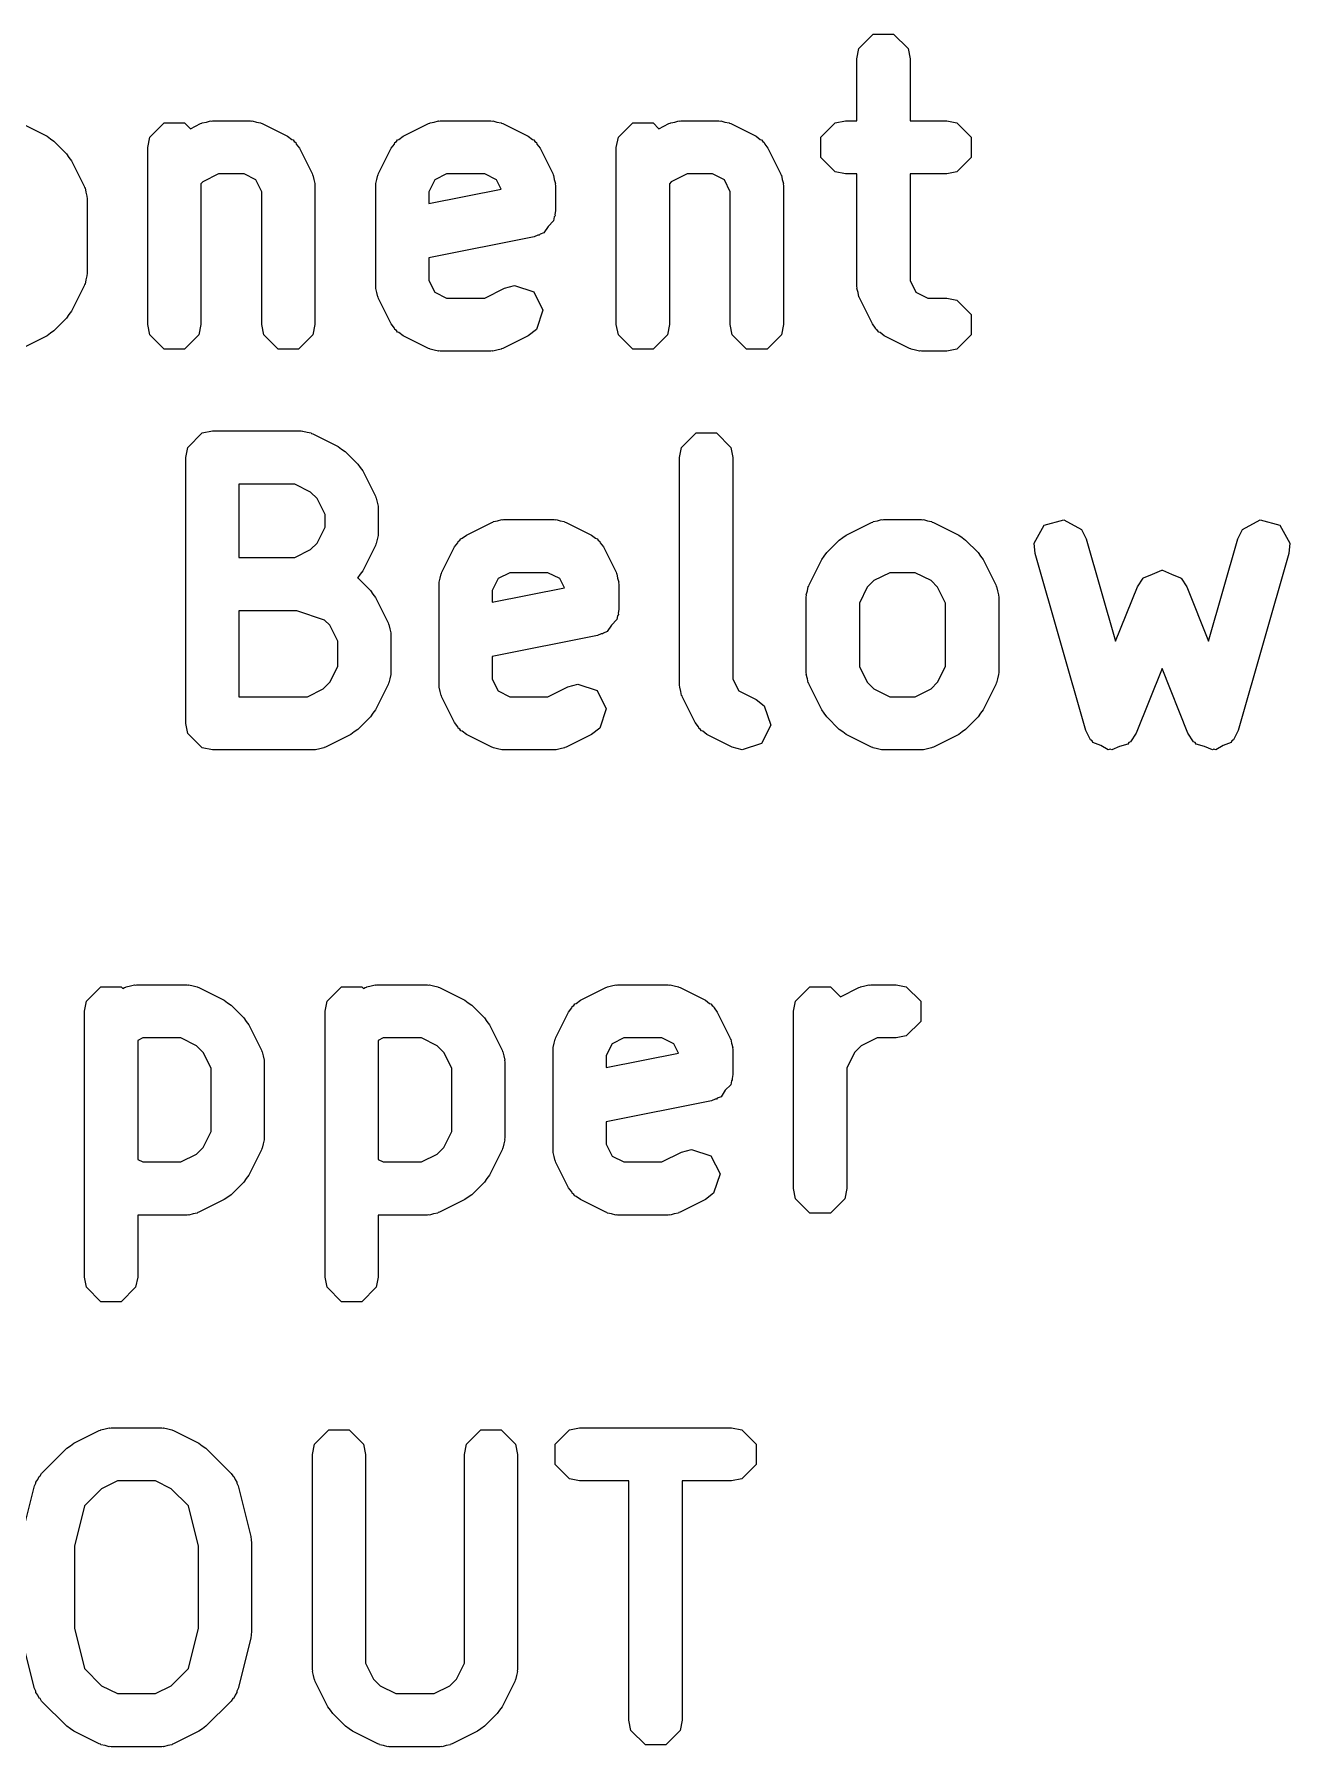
# Model space of a CAD drawing. Extents: x -2.1 to 1.71, y 0.53 to 2.72.
# Drawn here: x 0.0658 to 0.103, y 1.0003 to 1.0511 of the extents above; entities that cross this region are included whole.
import ezdxf

# ---------------------------------------------------------------- set-up
doc = ezdxf.new("R2010")
doc.units = 0
doc.header["$MEASUREMENT"] = 0
doc.layers.add('BLACK', color=7, linetype='CONTINUOUS')

msp = doc.modelspace()

# ---------------------------------------------------------------- linework, layer by layer
at = {"layer": 'BLACK', "linetype": 'CONTINUOUS'}
for p, q in [((0.090154, 1.050337), (0.090214, 1.050638)), ((0.090214, 1.050638), (0.09064, 1.051064)), ((0.09064, 1.051064), (0.091242, 1.051064)), ((0.091242, 1.051064), (0.091669, 1.050638)), ((0.091669, 1.050638), (0.091729, 1.050337)), ((0.090154, 1.0485), (0.090154, 1.050337)), ((0.091729, 1.050337), (0.091729, 1.0485)), ((0.065421, 1.048416), (0.066171, 1.048042)), ((0.066171, 1.048042), (0.066271, 1.047964)), ((0.069216, 1.048014), (0.069642, 1.04844)), ((0.069642, 1.04844), (0.070245, 1.04844)), ((0.070245, 1.04844), (0.070418, 1.048267)), ((0.070418, 1.048267), (0.070716, 1.048416)), ((0.070716, 1.048416), (0.070754, 1.048427)), ((0.070754, 1.048427), (0.070767, 1.04844)), ((0.070767, 1.04844), (0.070891, 1.048464)), ((0.070891, 1.048464), (0.071013, 1.048498)), ((0.071013, 1.048498), (0.07103, 1.048492)), ((0.07103, 1.048492), (0.071069, 1.0485)), ((0.071069, 1.0485), (0.072193, 1.0485)), ((0.072193, 1.0485), (0.072232, 1.048492)), ((0.072232, 1.048492), (0.072249, 1.048498)), ((0.072249, 1.048498), (0.072371, 1.048464)), ((0.072371, 1.048464), (0.072495, 1.04844)), ((0.072495, 1.04844), (0.072508, 1.048427)), ((0.072508, 1.048427), (0.072546, 1.048416)), ((0.072546, 1.048416), (0.073295, 1.048042)), ((0.073295, 1.048042), (0.073419, 1.047945)), ((0.076592, 1.047945), (0.076716, 1.048041)), ((0.076716, 1.048041), (0.077466, 1.048416)), ((0.077466, 1.048416), (0.077504, 1.048427)), ((0.077504, 1.048427), (0.077516, 1.04844)), ((0.077516, 1.04844), (0.07764, 1.048464)), ((0.07764, 1.048464), (0.077762, 1.048498)), ((0.077762, 1.048498), (0.077779, 1.048492)), ((0.077779, 1.048492), (0.077818, 1.0485)), ((0.077818, 1.0485), (0.079318, 1.0485)), ((0.079318, 1.0485), (0.079356, 1.048492)), ((0.079356, 1.048492), (0.079373, 1.048498)), ((0.079373, 1.048498), (0.079495, 1.048464)), ((0.079495, 1.048464), (0.079619, 1.04844)), ((0.079619, 1.04844), (0.079632, 1.048427)), ((0.079632, 1.048427), (0.07967, 1.048416)), ((0.07967, 1.048416), (0.08042, 1.048042)), ((0.08042, 1.048042), (0.080543, 1.047945)), ((0.08309, 1.048014), (0.083516, 1.04844)), ((0.083516, 1.04844), (0.084118, 1.04844)), ((0.084118, 1.04844), (0.084291, 1.048267)), ((0.084291, 1.048267), (0.08459, 1.048416)), ((0.08459, 1.048416), (0.084628, 1.048427)), ((0.084628, 1.048427), (0.084641, 1.04844)), ((0.084641, 1.04844), (0.084764, 1.048464)), ((0.084764, 1.048464), (0.084886, 1.048498)), ((0.084886, 1.048498), (0.084903, 1.048492)), ((0.084903, 1.048492), (0.084942, 1.0485)), ((0.084942, 1.0485), (0.086067, 1.0485)), ((0.086067, 1.0485), (0.086105, 1.048492)), ((0.086105, 1.048492), (0.086123, 1.048498)), ((0.086123, 1.048498), (0.086244, 1.048464)), ((0.086244, 1.048464), (0.086368, 1.04844)), ((0.086368, 1.04844), (0.086381, 1.048427)), ((0.086381, 1.048427), (0.086419, 1.048416)), ((0.086419, 1.048416), (0.087169, 1.048042)), ((0.087169, 1.048042), (0.087293, 1.047945)), ((0.089089, 1.048014), (0.089515, 1.04844)), ((0.089515, 1.04844), (0.089816, 1.0485)), ((0.089816, 1.0485), (0.090154, 1.0485)), ((0.091729, 1.0485), (0.092816, 1.0485)), ((0.092816, 1.0485), (0.093117, 1.04844)), ((0.093117, 1.04844), (0.093543, 1.048014)), ((0.066271, 1.047964), (0.066376, 1.047894)), ((0.066376, 1.047894), (0.066751, 1.047519)), ((0.069156, 1.047712), (0.069216, 1.048014)), ((0.069156, 1.042463), (0.069156, 1.047712)), ((0.073419, 1.047945), (0.073459, 1.047932)), ((0.073459, 1.047932), (0.073494, 1.047888)), ((0.073494, 1.047888), (0.073538, 1.047853)), ((0.073538, 1.047853), (0.073551, 1.047813)), ((0.073551, 1.047813), (0.073648, 1.047689)), ((0.073648, 1.047689), (0.074023, 1.04694)), ((0.075989, 1.04694), (0.076364, 1.047689)), ((0.076364, 1.047689), (0.07646, 1.047813)), ((0.07646, 1.047813), (0.076473, 1.047853)), ((0.076473, 1.047853), (0.076517, 1.047888)), ((0.076517, 1.047888), (0.076552, 1.047932)), ((0.076552, 1.047932), (0.076592, 1.047945)), ((0.080543, 1.047945), (0.080583, 1.047932)), ((0.080583, 1.047932), (0.080618, 1.047888)), ((0.080618, 1.047888), (0.080662, 1.047853)), ((0.080662, 1.047853), (0.080676, 1.047813)), ((0.080676, 1.047813), (0.080772, 1.047689)), ((0.080772, 1.047689), (0.081147, 1.04694)), ((0.08303, 1.047712), (0.08309, 1.048014)), ((0.08303, 1.042463), (0.08303, 1.047712)), ((0.087293, 1.047945), (0.087333, 1.047932)), ((0.087333, 1.047932), (0.087367, 1.047888)), ((0.087367, 1.047888), (0.087411, 1.047853)), ((0.087411, 1.047853), (0.087425, 1.047813)), ((0.087425, 1.047813), (0.087521, 1.047689)), ((0.087521, 1.047689), (0.087896, 1.04694)), ((0.089089, 1.047411), (0.089089, 1.048014)), ((0.093543, 1.048014), (0.093543, 1.047411)), ((0.066751, 1.047519), (0.066821, 1.047414)), ((0.066821, 1.047414), (0.066898, 1.047314)), ((0.066898, 1.047314), (0.067273, 1.046565)), ((0.089515, 1.046985), (0.089089, 1.047411)), ((0.093543, 1.047411), (0.093117, 1.046985)), ((0.067273, 1.046565), (0.067284, 1.046527)), ((0.067284, 1.046527), (0.067297, 1.046514)), ((0.067297, 1.046514), (0.067321, 1.04639)), ((0.070785, 1.04669), (0.070731, 1.046636)), ((0.070731, 1.046636), (0.070731, 1.042463)), ((0.071254, 1.046925), (0.070785, 1.04669)), ((0.072008, 1.046925), (0.071254, 1.046925)), ((0.072356, 1.04675), (0.072008, 1.046925)), ((0.072531, 1.046401), (0.072356, 1.04675)), ((0.074023, 1.04694), (0.074033, 1.046902)), ((0.074033, 1.046902), (0.074046, 1.046889)), ((0.074046, 1.046889), (0.07407, 1.046765)), ((0.07407, 1.046765), (0.074104, 1.046643)), ((0.074104, 1.046643), (0.074098, 1.046626)), ((0.074098, 1.046626), (0.074106, 1.046587)), ((0.074106, 1.046587), (0.074106, 1.042463)), ((0.075905, 1.046587), (0.075913, 1.046626)), ((0.075905, 1.043588), (0.075905, 1.046587)), ((0.075907, 1.046643), (0.075941, 1.046765)), ((0.075913, 1.046626), (0.075907, 1.046643)), ((0.075941, 1.046765), (0.075965, 1.046889)), ((0.075965, 1.046889), (0.075978, 1.046902)), ((0.075978, 1.046902), (0.075989, 1.04694)), ((0.077655, 1.04675), (0.07748, 1.046401)), ((0.078004, 1.046925), (0.077655, 1.04675)), ((0.079132, 1.046925), (0.078004, 1.046925)), ((0.079481, 1.04675), (0.079132, 1.046925)), ((0.079618, 1.046476), (0.079481, 1.04675)), ((0.081147, 1.04694), (0.081157, 1.046902)), ((0.081157, 1.046902), (0.08117, 1.046889)), ((0.08117, 1.046889), (0.081194, 1.046765)), ((0.081194, 1.046765), (0.081228, 1.046643)), ((0.081228, 1.046643), (0.081222, 1.046626)), ((0.081222, 1.046626), (0.08123, 1.046587)), ((0.08123, 1.046587), (0.08123, 1.045837)), ((0.084658, 1.04669), (0.084604, 1.046636)), ((0.084604, 1.046636), (0.084604, 1.042463)), ((0.085128, 1.046925), (0.084658, 1.04669)), ((0.085881, 1.046925), (0.085128, 1.046925)), ((0.08623, 1.04675), (0.085881, 1.046925)), ((0.086404, 1.046401), (0.08623, 1.04675)), ((0.087896, 1.04694), (0.087906, 1.046902)), ((0.087906, 1.046902), (0.087919, 1.046889)), ((0.087919, 1.046889), (0.087944, 1.046765)), ((0.087944, 1.046765), (0.087977, 1.046643)), ((0.087977, 1.046643), (0.087971, 1.046626)), ((0.087971, 1.046626), (0.087979, 1.046587)), ((0.087979, 1.046587), (0.087979, 1.042463)), ((0.089816, 1.046925), (0.089515, 1.046985)), ((0.090154, 1.046925), (0.089816, 1.046925)), ((0.090154, 1.043588), (0.090154, 1.046925)), ((0.092816, 1.046925), (0.091729, 1.046925)), ((0.091729, 1.046925), (0.091729, 1.043774)), ((0.093117, 1.046985), (0.092816, 1.046925)), ((0.067321, 1.04639), (0.067355, 1.046268)), ((0.067355, 1.046268), (0.067349, 1.046251)), ((0.067349, 1.046251), (0.067357, 1.046212)), ((0.067357, 1.046212), (0.067357, 1.043963)), ((0.072531, 1.042463), (0.072531, 1.046401)), ((0.07748, 1.046048), (0.079618, 1.046476)), ((0.07748, 1.046401), (0.07748, 1.046048)), ((0.086404, 1.042463), (0.086404, 1.046401)), ((0.08117, 1.045536), (0.081008, 1.045374)), ((0.081193, 1.045652), (0.08117, 1.045536)), ((0.081215, 1.045685), (0.081193, 1.045652)), ((0.08123, 1.045837), (0.081207, 1.045723)), ((0.081207, 1.045723), (0.081215, 1.045685)), ((0.080597, 1.045065), (0.07748, 1.044442)), ((0.080704, 1.04511), (0.080597, 1.045065)), ((0.080744, 1.04511), (0.080704, 1.04511)), ((0.080772, 1.045138), (0.080744, 1.04511)), ((0.080881, 1.045183), (0.080772, 1.045138)), ((0.081008, 1.045374), (0.080881, 1.045183)), ((0.07748, 1.044442), (0.07748, 1.043774)), ((0.067273, 1.043611), (0.066899, 1.042861)), ((0.067284, 1.043649), (0.067273, 1.043611)), ((0.067297, 1.043661), (0.067284, 1.043649)), ((0.067321, 1.043785), (0.067297, 1.043661)), ((0.067355, 1.043907), (0.067321, 1.043785)), ((0.067357, 1.043963), (0.067349, 1.043924)), ((0.067349, 1.043924), (0.067355, 1.043907)), ((0.075913, 1.043549), (0.075905, 1.043588)), ((0.075907, 1.043532), (0.075913, 1.043549)), ((0.075941, 1.04341), (0.075907, 1.043532)), ((0.07748, 1.043774), (0.077655, 1.043425)), ((0.079132, 1.04325), (0.079715, 1.043542)), ((0.079715, 1.043542), (0.080012, 1.043623)), ((0.080012, 1.043623), (0.080583, 1.043433)), ((0.090161, 1.043549), (0.090154, 1.043588)), ((0.090156, 1.043532), (0.090161, 1.043549)), ((0.090189, 1.04341), (0.090156, 1.043532)), ((0.091729, 1.043774), (0.091903, 1.043425)), ((0.075965, 1.043286), (0.075941, 1.04341)), ((0.075978, 1.043274), (0.075965, 1.043286)), ((0.075989, 1.043236), (0.075978, 1.043274)), ((0.076364, 1.042486), (0.075989, 1.043236)), ((0.077655, 1.043425), (0.078004, 1.04325)), ((0.078004, 1.04325), (0.079132, 1.04325)), ((0.080583, 1.043433), (0.080853, 1.042894)), ((0.090214, 1.043286), (0.090189, 1.04341)), ((0.090226, 1.043274), (0.090214, 1.043286)), ((0.090237, 1.043236), (0.090226, 1.043274)), ((0.090612, 1.042486), (0.090237, 1.043236)), ((0.091903, 1.043425), (0.092252, 1.04325)), ((0.092252, 1.04325), (0.092816, 1.04325)), ((0.092816, 1.04325), (0.093117, 1.04319)), ((0.093117, 1.04319), (0.093543, 1.042764)), ((0.066751, 1.042656), (0.066376, 1.042281)), ((0.066821, 1.042761), (0.066751, 1.042656)), ((0.066899, 1.042861), (0.066821, 1.042761)), ((0.069216, 1.042162), (0.069156, 1.042463)), ((0.070731, 1.042463), (0.070671, 1.042162)), ((0.072591, 1.042162), (0.072531, 1.042463)), ((0.074106, 1.042463), (0.074046, 1.042162)), ((0.07646, 1.042362), (0.076364, 1.042486)), ((0.080853, 1.042894), (0.080662, 1.042322)), ((0.08309, 1.042162), (0.08303, 1.042463)), ((0.084604, 1.042463), (0.084544, 1.042162)), ((0.086464, 1.042162), (0.086404, 1.042463)), ((0.087979, 1.042463), (0.087919, 1.042162)), ((0.090708, 1.042362), (0.090612, 1.042486)), ((0.093543, 1.042764), (0.093543, 1.042162)), ((0.066171, 1.042134), (0.065421, 1.041759)), ((0.066271, 1.042211), (0.066171, 1.042134)), ((0.066376, 1.042281), (0.066271, 1.042211)), ((0.069642, 1.041735), (0.069216, 1.042162)), ((0.070671, 1.042162), (0.070245, 1.041735)), ((0.073017, 1.041735), (0.072591, 1.042162)), ((0.074046, 1.042162), (0.07362, 1.041735)), ((0.076473, 1.042322), (0.07646, 1.042362)), ((0.076517, 1.042287), (0.076473, 1.042322)), ((0.076552, 1.042243), (0.076517, 1.042287)), ((0.076592, 1.04223), (0.076552, 1.042243)), ((0.076716, 1.042134), (0.076592, 1.04223)), ((0.077466, 1.041759), (0.076716, 1.042134)), ((0.08042, 1.042134), (0.07967, 1.041759)), ((0.080662, 1.042322), (0.08042, 1.042134)), ((0.083516, 1.041735), (0.08309, 1.042162)), ((0.084544, 1.042162), (0.084118, 1.041735)), ((0.08689, 1.041735), (0.086464, 1.042162)), ((0.087919, 1.042162), (0.087493, 1.041735)), ((0.090721, 1.042322), (0.090708, 1.042362)), ((0.090766, 1.042287), (0.090721, 1.042322)), ((0.0908, 1.042243), (0.090766, 1.042287)), ((0.09084, 1.04223), (0.0908, 1.042243)), ((0.090964, 1.042134), (0.09084, 1.04223)), ((0.091714, 1.041759), (0.090964, 1.042134)), ((0.093543, 1.042162), (0.093117, 1.041735)), ((0.070245, 1.041735), (0.069642, 1.041735)), ((0.07362, 1.041735), (0.073017, 1.041735)), ((0.077504, 1.041748), (0.077466, 1.041759)), ((0.077516, 1.041735), (0.077504, 1.041748)), ((0.07764, 1.041711), (0.077516, 1.041735)), ((0.077762, 1.041677), (0.07764, 1.041711)), ((0.077779, 1.041683), (0.077762, 1.041677)), ((0.077818, 1.041675), (0.077779, 1.041683)), ((0.079318, 1.041675), (0.077818, 1.041675)), ((0.079356, 1.041683), (0.079318, 1.041675)), ((0.079373, 1.041677), (0.079356, 1.041683)), ((0.079495, 1.041711), (0.079373, 1.041677)), ((0.079619, 1.041735), (0.079495, 1.041711)), ((0.079632, 1.041748), (0.079619, 1.041735)), ((0.07967, 1.041759), (0.079632, 1.041748)), ((0.084118, 1.041735), (0.083516, 1.041735)), ((0.087493, 1.041735), (0.08689, 1.041735)), ((0.091752, 1.041748), (0.091714, 1.041759)), ((0.091765, 1.041735), (0.091752, 1.041748)), ((0.091888, 1.041711), (0.091765, 1.041735)), ((0.09201, 1.041677), (0.091888, 1.041711)), ((0.092027, 1.041683), (0.09201, 1.041677)), ((0.092066, 1.041675), (0.092027, 1.041683)), ((0.092816, 1.041675), (0.092066, 1.041675)), ((0.093117, 1.041735), (0.092816, 1.041675)), ((0.070341, 1.038827), (0.070767, 1.039253)), ((0.070767, 1.039253), (0.071069, 1.039313)), ((0.071069, 1.039313), (0.073693, 1.039313)), ((0.073693, 1.039313), (0.073732, 1.039306)), ((0.073732, 1.039306), (0.073749, 1.039311)), ((0.073749, 1.039311), (0.073871, 1.039278)), ((0.073871, 1.039278), (0.073995, 1.039253)), ((0.073995, 1.039253), (0.074007, 1.039241)), ((0.074007, 1.039241), (0.074045, 1.03923)), ((0.074045, 1.03923), (0.074795, 1.038855)), ((0.084964, 1.038827), (0.085391, 1.039253)), ((0.085391, 1.039253), (0.085993, 1.039253)), ((0.085993, 1.039253), (0.086419, 1.038827)), ((0.070281, 1.038526), (0.070341, 1.038827)), ((0.070281, 1.030652), (0.070281, 1.038526)), ((0.074795, 1.038855), (0.074895, 1.038778)), ((0.074895, 1.038778), (0.075, 1.038708)), ((0.075, 1.038708), (0.075375, 1.038333)), ((0.084904, 1.038526), (0.084964, 1.038827)), ((0.084904, 1.031777), (0.084904, 1.038526)), ((0.086419, 1.038827), (0.086479, 1.038526)), ((0.086479, 1.038526), (0.086479, 1.031963)), ((0.075375, 1.038333), (0.075445, 1.038228)), ((0.075445, 1.038228), (0.075522, 1.038128)), ((0.075522, 1.038128), (0.075897, 1.037378)), ((0.073507, 1.037738), (0.071856, 1.037738)), ((0.071856, 1.037738), (0.071856, 1.035564)), ((0.073977, 1.037504), (0.073507, 1.037738)), ((0.074171, 1.03731), (0.073977, 1.037504)), ((0.075897, 1.037378), (0.075908, 1.03734)), ((0.074406, 1.03684), (0.074171, 1.03731)), ((0.075908, 1.03734), (0.075921, 1.037327)), ((0.075921, 1.037327), (0.075945, 1.037204)), ((0.075945, 1.037204), (0.075979, 1.037082)), ((0.075979, 1.037082), (0.075973, 1.037065)), ((0.075973, 1.037065), (0.075981, 1.037026)), ((0.075981, 1.037026), (0.075981, 1.036276)), ((0.074171, 1.035993), (0.074406, 1.036462)), ((0.074406, 1.036462), (0.074406, 1.03684)), ((0.078591, 1.03623), (0.07934, 1.036605)), ((0.07934, 1.036605), (0.079378, 1.036616)), ((0.079378, 1.036616), (0.079391, 1.036629)), ((0.079391, 1.036629), (0.079515, 1.036653)), ((0.079515, 1.036653), (0.079637, 1.036687)), ((0.079637, 1.036687), (0.079654, 1.036681)), ((0.079654, 1.036681), (0.079693, 1.036689)), ((0.079693, 1.036689), (0.081192, 1.036689)), ((0.081192, 1.036689), (0.081231, 1.036681)), ((0.081231, 1.036681), (0.081248, 1.036687)), ((0.081248, 1.036687), (0.08137, 1.036653)), ((0.08137, 1.036653), (0.081494, 1.036629)), ((0.081494, 1.036629), (0.081506, 1.036616)), ((0.081506, 1.036616), (0.081544, 1.036605)), ((0.081544, 1.036605), (0.082294, 1.036231)), ((0.089839, 1.036231), (0.090589, 1.036605)), ((0.090589, 1.036605), (0.090627, 1.036616)), ((0.090627, 1.036616), (0.09064, 1.036629)), ((0.09064, 1.036629), (0.090764, 1.036653)), ((0.090764, 1.036653), (0.090885, 1.036687)), ((0.090885, 1.036687), (0.090902, 1.036681)), ((0.090902, 1.036681), (0.090941, 1.036689)), ((0.090941, 1.036689), (0.092066, 1.036689)), ((0.092066, 1.036689), (0.092105, 1.036681)), ((0.092105, 1.036681), (0.092122, 1.036687)), ((0.092122, 1.036687), (0.092244, 1.036653)), ((0.092244, 1.036653), (0.092367, 1.036629)), ((0.092367, 1.036629), (0.09238, 1.036616)), ((0.09238, 1.036616), (0.092418, 1.036605)), ((0.092418, 1.036605), (0.093168, 1.036231)), ((0.095408, 1.035991), (0.095701, 1.036518)), ((0.095701, 1.036518), (0.09628, 1.036683)), ((0.09628, 1.036683), (0.096807, 1.036391)), ((0.096807, 1.036391), (0.096948, 1.036117)), ((0.101433, 1.036117), (0.101573, 1.036391)), ((0.101573, 1.036391), (0.1021, 1.036683)), ((0.1021, 1.036683), (0.102679, 1.036518)), ((0.102679, 1.036518), (0.102972, 1.035991)), ((0.073977, 1.035798), (0.074171, 1.035993)), ((0.075897, 1.035924), (0.075522, 1.035174)), ((0.075908, 1.035962), (0.075897, 1.035924)), ((0.075921, 1.035975), (0.075908, 1.035962)), ((0.075945, 1.036099), (0.075921, 1.035975)), ((0.075979, 1.03622), (0.075945, 1.036099)), ((0.075981, 1.036276), (0.075973, 1.036238)), ((0.075973, 1.036238), (0.075979, 1.03622)), ((0.077863, 1.035129), (0.078238, 1.035878)), ((0.078238, 1.035878), (0.078334, 1.036002)), ((0.078334, 1.036002), (0.078348, 1.036042)), ((0.078348, 1.036042), (0.078392, 1.036077)), ((0.078392, 1.036077), (0.078427, 1.036121)), ((0.078427, 1.036121), (0.078467, 1.036134)), ((0.078467, 1.036134), (0.078591, 1.03623)), ((0.082294, 1.036231), (0.082418, 1.036134)), ((0.082418, 1.036134), (0.082458, 1.036121)), ((0.082458, 1.036121), (0.082493, 1.036077)), ((0.082493, 1.036077), (0.082537, 1.036042)), ((0.082537, 1.036042), (0.08255, 1.036002)), ((0.08255, 1.036002), (0.082647, 1.035878)), ((0.082647, 1.035878), (0.083021, 1.035129)), ((0.08926, 1.035708), (0.089634, 1.036083)), ((0.089634, 1.036083), (0.089739, 1.036153)), ((0.089739, 1.036153), (0.089839, 1.036231)), ((0.093168, 1.036231), (0.093268, 1.036153)), ((0.093268, 1.036153), (0.093373, 1.036083)), ((0.093373, 1.036083), (0.093748, 1.035708)), ((0.095433, 1.035685), (0.095408, 1.035991)), ((0.096948, 1.036117), (0.097815, 1.033083)), ((0.100566, 1.033083), (0.101433, 1.036117)), ((0.102972, 1.035991), (0.102947, 1.035685)), ((0.071856, 1.035564), (0.073507, 1.035564)), ((0.073507, 1.035564), (0.073977, 1.035798)), ((0.088737, 1.034754), (0.089112, 1.035503)), ((0.089112, 1.035503), (0.089189, 1.035603)), ((0.089189, 1.035603), (0.08926, 1.035708)), ((0.093748, 1.035708), (0.093818, 1.035603)), ((0.093818, 1.035603), (0.093895, 1.035503)), ((0.093895, 1.035503), (0.09427, 1.034754)), ((0.096933, 1.030436), (0.095433, 1.035685)), ((0.102947, 1.035685), (0.101447, 1.030436)), ((0.075375, 1.034969), (0.075368, 1.034963)), ((0.075368, 1.034963), (0.075375, 1.034958)), ((0.075445, 1.035074), (0.075375, 1.034969)), ((0.075375, 1.034958), (0.07575, 1.034583)), ((0.075522, 1.035174), (0.075445, 1.035074)), ((0.077782, 1.034832), (0.077816, 1.034954)), ((0.077816, 1.034954), (0.07784, 1.035078)), ((0.07784, 1.035078), (0.077853, 1.035091)), ((0.077853, 1.035091), (0.077863, 1.035129)), ((0.07953, 1.034939), (0.079355, 1.03459)), ((0.079878, 1.035114), (0.07953, 1.034939)), ((0.081006, 1.035114), (0.079878, 1.035114)), ((0.081355, 1.034939), (0.081006, 1.035114)), ((0.081493, 1.034665), (0.081355, 1.034939)), ((0.083021, 1.035129), (0.083032, 1.035091)), ((0.083032, 1.035091), (0.083045, 1.035078)), ((0.083045, 1.035078), (0.083069, 1.034954)), ((0.083069, 1.034954), (0.083103, 1.034832)), ((0.090658, 1.034879), (0.090463, 1.034685)), ((0.091127, 1.035114), (0.090658, 1.034879)), ((0.09188, 1.035114), (0.091127, 1.035114)), ((0.09235, 1.034879), (0.09188, 1.035114)), ((0.092544, 1.034685), (0.09235, 1.034879)), ((0.098459, 1.034694), (0.098627, 1.034951)), ((0.098627, 1.034951), (0.098636, 1.034955)), ((0.098636, 1.034955), (0.09864, 1.034965)), ((0.09864, 1.034965), (0.098912, 1.035074)), ((0.098912, 1.035074), (0.099181, 1.035189)), ((0.099181, 1.035189), (0.09919, 1.035185)), ((0.09919, 1.035185), (0.0992, 1.035189)), ((0.0992, 1.035189), (0.099469, 1.035073)), ((0.099469, 1.035073), (0.09974, 1.034965)), ((0.09974, 1.034965), (0.099744, 1.034955)), ((0.099744, 1.034955), (0.099754, 1.034951)), ((0.099754, 1.034951), (0.099921, 1.034694)), ((0.07575, 1.034583), (0.07582, 1.034478)), ((0.07582, 1.034478), (0.075897, 1.034379)), ((0.075897, 1.034379), (0.076272, 1.033629)), ((0.07778, 1.034776), (0.077788, 1.034815)), ((0.07778, 1.031777), (0.07778, 1.034776)), ((0.077788, 1.034815), (0.077782, 1.034832)), ((0.079355, 1.034237), (0.081493, 1.034665)), ((0.079355, 1.03459), (0.079355, 1.034237)), ((0.083103, 1.034832), (0.083097, 1.034815)), ((0.083097, 1.034815), (0.083105, 1.034776)), ((0.083105, 1.034776), (0.083105, 1.034026)), ((0.088654, 1.034401), (0.088662, 1.03444)), ((0.088654, 1.032152), (0.088654, 1.034401)), ((0.088656, 1.034457), (0.088689, 1.034579)), ((0.088662, 1.03444), (0.088656, 1.034457)), ((0.088689, 1.034579), (0.088714, 1.034703)), ((0.088714, 1.034703), (0.088727, 1.034716)), ((0.088727, 1.034716), (0.088737, 1.034754)), ((0.090463, 1.034685), (0.090229, 1.034216)), ((0.092778, 1.034215), (0.092544, 1.034685)), ((0.09427, 1.034754), (0.094281, 1.034716)), ((0.094281, 1.034716), (0.094293, 1.034703)), ((0.094293, 1.034703), (0.094318, 1.034579)), ((0.094318, 1.034579), (0.094351, 1.034457)), ((0.094351, 1.034457), (0.094346, 1.03444)), ((0.094346, 1.03444), (0.094353, 1.034401)), ((0.094353, 1.034401), (0.094353, 1.032152)), ((0.097815, 1.033083), (0.098459, 1.034694)), ((0.099921, 1.034694), (0.100566, 1.033083)), ((0.073565, 1.033989), (0.071856, 1.033989)), ((0.071856, 1.033989), (0.071856, 1.031439)), ((0.074393, 1.033713), (0.073565, 1.033989)), ((0.083068, 1.033841), (0.083045, 1.033725)), ((0.08309, 1.033874), (0.083068, 1.033841)), ((0.083105, 1.034026), (0.083082, 1.033912)), ((0.083082, 1.033912), (0.08309, 1.033874)), ((0.090229, 1.034216), (0.090229, 1.032338)), ((0.092778, 1.032338), (0.092778, 1.034215)), ((0.074546, 1.03356), (0.074393, 1.033713)), ((0.074781, 1.033091), (0.074546, 1.03356)), ((0.076272, 1.033629), (0.076283, 1.033591)), ((0.076283, 1.033591), (0.076296, 1.033578)), ((0.076296, 1.033578), (0.07632, 1.033454)), ((0.07632, 1.033454), (0.076354, 1.033332)), ((0.076354, 1.033332), (0.076348, 1.033315)), ((0.082647, 1.033327), (0.082619, 1.033299)), ((0.082755, 1.033372), (0.082647, 1.033327)), ((0.082883, 1.033563), (0.082755, 1.033372)), ((0.083045, 1.033725), (0.082883, 1.033563)), ((0.074781, 1.032338), (0.074781, 1.033091)), ((0.076348, 1.033315), (0.076355, 1.033276)), ((0.076355, 1.033276), (0.076355, 1.032152)), ((0.082472, 1.033254), (0.079355, 1.032631)), ((0.082579, 1.033299), (0.082472, 1.033254)), ((0.082619, 1.033299), (0.082579, 1.033299)), ((0.074546, 1.031868), (0.074781, 1.032338)), ((0.079355, 1.032631), (0.079355, 1.031963)), ((0.090229, 1.032338), (0.090463, 1.031868)), ((0.092544, 1.031868), (0.092778, 1.032338)), ((0.074352, 1.031674), (0.074546, 1.031868)), ((0.076272, 1.031799), (0.075897, 1.03105)), ((0.076283, 1.031838), (0.076272, 1.031799)), ((0.076296, 1.03185), (0.076283, 1.031838)), ((0.07632, 1.031974), (0.076296, 1.03185)), ((0.076354, 1.032096), (0.07632, 1.031974)), ((0.076355, 1.032152), (0.076348, 1.032113)), ((0.076348, 1.032113), (0.076354, 1.032096)), ((0.079355, 1.031963), (0.07953, 1.031614)), ((0.08159, 1.031731), (0.081886, 1.031812)), ((0.081886, 1.031812), (0.082458, 1.031622)), ((0.086479, 1.031963), (0.086654, 1.031614)), ((0.088662, 1.032113), (0.088654, 1.032152)), ((0.088656, 1.032096), (0.088662, 1.032113)), ((0.088689, 1.031974), (0.088656, 1.032096)), ((0.088714, 1.03185), (0.088689, 1.031974)), ((0.088727, 1.031838), (0.088714, 1.03185)), ((0.088737, 1.0318), (0.088727, 1.031838)), ((0.089112, 1.03105), (0.088737, 1.0318)), ((0.090463, 1.031868), (0.090658, 1.031674)), ((0.09235, 1.031674), (0.092544, 1.031868)), ((0.09427, 1.031799), (0.093895, 1.03105)), ((0.094281, 1.031838), (0.09427, 1.031799)), ((0.094293, 1.03185), (0.094281, 1.031838)), ((0.094318, 1.031974), (0.094293, 1.03185)), ((0.094351, 1.032096), (0.094318, 1.031974)), ((0.094353, 1.032152), (0.094346, 1.032113)), ((0.094346, 1.032113), (0.094351, 1.032096)), ((0.09919, 1.032281), (0.098421, 1.030359)), ((0.099959, 1.030359), (0.09919, 1.032281)), ((0.071856, 1.031439), (0.073882, 1.031439)), ((0.073882, 1.031439), (0.074352, 1.031674)), ((0.077788, 1.031738), (0.07778, 1.031777)), ((0.077782, 1.031721), (0.077788, 1.031738)), ((0.077816, 1.031599), (0.077782, 1.031721)), ((0.07784, 1.031475), (0.077816, 1.031599)), ((0.077853, 1.031463), (0.07784, 1.031475)), ((0.077863, 1.031425), (0.077853, 1.031463)), ((0.078238, 1.030675), (0.077863, 1.031425)), ((0.07953, 1.031614), (0.079878, 1.031439)), ((0.079878, 1.031439), (0.081006, 1.031439)), ((0.081006, 1.031439), (0.08159, 1.031731)), ((0.082458, 1.031622), (0.082728, 1.031083)), ((0.084912, 1.031738), (0.084904, 1.031777)), ((0.084906, 1.031721), (0.084912, 1.031738)), ((0.08494, 1.031599), (0.084906, 1.031721)), ((0.084964, 1.031475), (0.08494, 1.031599)), ((0.084977, 1.031463), (0.084964, 1.031475)), ((0.084988, 1.031425), (0.084977, 1.031463)), ((0.085362, 1.030675), (0.084988, 1.031425)), ((0.086654, 1.031614), (0.087169, 1.031356)), ((0.087169, 1.031356), (0.087412, 1.031168)), ((0.090658, 1.031674), (0.091127, 1.031439)), ((0.091127, 1.031439), (0.09188, 1.031439)), ((0.09188, 1.031439), (0.09235, 1.031674)), ((0.07575, 1.030845), (0.075375, 1.03047)), ((0.07582, 1.03095), (0.07575, 1.030845)), ((0.075897, 1.03105), (0.07582, 1.03095)), ((0.082728, 1.031083), (0.082537, 1.030511)), ((0.087412, 1.031168), (0.087602, 1.030596)), ((0.089189, 1.03095), (0.089112, 1.03105)), ((0.08926, 1.030845), (0.089189, 1.03095)), ((0.089634, 1.03047), (0.08926, 1.030845)), ((0.093748, 1.030845), (0.093373, 1.03047)), ((0.093818, 1.03095), (0.093748, 1.030845)), ((0.093895, 1.03105), (0.093818, 1.03095)), ((0.070341, 1.030351), (0.070281, 1.030652)), ((0.070767, 1.029924), (0.070341, 1.030351)), ((0.07517, 1.030322), (0.07442, 1.029948)), ((0.07527, 1.0304), (0.07517, 1.030322)), ((0.075375, 1.03047), (0.07527, 1.0304)), ((0.078334, 1.030551), (0.078238, 1.030675)), ((0.078348, 1.030511), (0.078334, 1.030551)), ((0.078392, 1.030476), (0.078348, 1.030511)), ((0.078427, 1.030432), (0.078392, 1.030476)), ((0.078467, 1.030419), (0.078427, 1.030432)), ((0.078591, 1.030322), (0.078467, 1.030419)), ((0.07934, 1.029948), (0.078591, 1.030322)), ((0.082294, 1.030322), (0.081544, 1.029948)), ((0.082537, 1.030511), (0.082294, 1.030322)), ((0.085459, 1.030551), (0.085362, 1.030675)), ((0.085472, 1.030511), (0.085459, 1.030551)), ((0.085516, 1.030476), (0.085472, 1.030511)), ((0.085551, 1.030432), (0.085516, 1.030476)), ((0.085591, 1.030419), (0.085551, 1.030432)), ((0.085715, 1.030322), (0.085591, 1.030419)), ((0.086465, 1.029948), (0.085715, 1.030322)), ((0.087602, 1.030596), (0.087333, 1.030057)), ((0.089739, 1.0304), (0.089634, 1.03047)), ((0.089839, 1.030322), (0.089739, 1.0304)), ((0.090589, 1.029948), (0.089839, 1.030322)), ((0.093168, 1.030322), (0.092418, 1.029948)), ((0.093268, 1.0304), (0.093168, 1.030322)), ((0.093373, 1.03047), (0.093268, 1.0304)), ((0.097074, 1.030162), (0.096933, 1.030436)), ((0.098421, 1.030359), (0.098254, 1.030102)), ((0.100126, 1.030102), (0.099959, 1.030359)), ((0.101447, 1.030436), (0.101307, 1.030162)), ((0.071069, 1.029864), (0.070767, 1.029924)), ((0.074068, 1.029864), (0.071069, 1.029864)), ((0.074107, 1.029872), (0.074068, 1.029864)), ((0.074124, 1.029866), (0.074107, 1.029872)), ((0.074246, 1.0299), (0.074124, 1.029866)), ((0.07437, 1.029924), (0.074246, 1.0299)), ((0.074382, 1.029937), (0.07437, 1.029924)), ((0.07442, 1.029948), (0.074382, 1.029937)), ((0.079378, 1.029937), (0.07934, 1.029948)), ((0.079391, 1.029924), (0.079378, 1.029937)), ((0.079515, 1.0299), (0.079391, 1.029924)), ((0.079637, 1.029866), (0.079515, 1.0299)), ((0.079654, 1.029872), (0.079637, 1.029866)), ((0.079693, 1.029864), (0.079654, 1.029872)), ((0.081192, 1.029864), (0.079693, 1.029864)), ((0.081231, 1.029872), (0.081192, 1.029864)), ((0.081248, 1.029866), (0.081231, 1.029872)), ((0.08137, 1.0299), (0.081248, 1.029866)), ((0.081494, 1.029924), (0.08137, 1.0299)), ((0.081506, 1.029937), (0.081494, 1.029924)), ((0.081544, 1.029948), (0.081506, 1.029937)), ((0.086761, 1.029866), (0.086465, 1.029948)), ((0.087333, 1.030057), (0.086761, 1.029866)), ((0.090627, 1.029937), (0.090589, 1.029948)), ((0.09064, 1.029924), (0.090627, 1.029937)), ((0.090764, 1.0299), (0.09064, 1.029924)), ((0.090885, 1.029866), (0.090764, 1.0299)), ((0.090903, 1.029872), (0.090885, 1.029866)), ((0.090941, 1.029864), (0.090903, 1.029872)), ((0.092066, 1.029864), (0.090941, 1.029864)), ((0.092105, 1.029872), (0.092066, 1.029864)), ((0.092122, 1.029866), (0.092105, 1.029872)), ((0.092244, 1.0299), (0.092122, 1.029866)), ((0.092367, 1.029924), (0.092244, 1.0299)), ((0.09238, 1.029937), (0.092367, 1.029924)), ((0.092418, 1.029948), (0.09238, 1.029937)), ((0.09712, 1.030137), (0.097074, 1.030162)), ((0.09714, 1.030088), (0.09712, 1.030137)), ((0.097378, 1.029993), (0.09714, 1.030088)), ((0.0976, 1.02987), (0.097378, 1.029993)), ((0.097651, 1.029884), (0.0976, 1.02987)), ((0.0977, 1.029864), (0.097651, 1.029884)), ((0.097935, 1.029965), (0.0977, 1.029864)), ((0.09818, 1.030035), (0.097935, 1.029965)), ((0.098205, 1.030081), (0.09818, 1.030035)), ((0.098254, 1.030102), (0.098205, 1.030081)), ((0.100175, 1.030081), (0.100126, 1.030102)), ((0.1002, 1.030035), (0.100175, 1.030081)), ((0.100446, 1.029965), (0.1002, 1.030035)), ((0.10068, 1.029864), (0.100446, 1.029965)), ((0.100729, 1.029884), (0.10068, 1.029864)), ((0.10078, 1.02987), (0.100729, 1.029884)), ((0.101003, 1.029994), (0.10078, 1.02987)), ((0.10124, 1.030088), (0.101003, 1.029994)), ((0.101261, 1.030137), (0.10124, 1.030088)), ((0.101307, 1.030162), (0.101261, 1.030137)), ((0.067341, 1.022423), (0.067768, 1.022849)), ((0.067768, 1.022849), (0.06837, 1.022849)), ((0.06837, 1.022849), (0.068418, 1.022802)), ((0.068418, 1.022802), (0.068467, 1.022826)), ((0.068467, 1.022826), (0.068505, 1.022836)), ((0.068505, 1.022836), (0.068518, 1.022849)), ((0.068518, 1.022849), (0.068641, 1.022874)), ((0.068641, 1.022874), (0.068763, 1.022907)), ((0.068763, 1.022907), (0.06878, 1.022901)), ((0.06878, 1.022901), (0.068819, 1.022909)), ((0.068819, 1.022909), (0.070319, 1.022909)), ((0.070319, 1.022909), (0.070357, 1.022901)), ((0.070357, 1.022901), (0.070374, 1.022907)), ((0.070374, 1.022907), (0.070496, 1.022874)), ((0.070496, 1.022874), (0.07062, 1.022849)), ((0.07062, 1.022849), (0.070633, 1.022836)), ((0.070633, 1.022836), (0.070671, 1.022826)), ((0.070671, 1.022826), (0.071421, 1.022451)), ((0.074466, 1.022423), (0.074892, 1.022849)), ((0.074892, 1.022849), (0.075494, 1.022849)), ((0.075494, 1.022849), (0.075542, 1.022802)), ((0.075542, 1.022802), (0.075591, 1.022826)), ((0.075591, 1.022826), (0.075629, 1.022836)), ((0.075629, 1.022836), (0.075642, 1.022849)), ((0.075642, 1.022849), (0.075766, 1.022874)), ((0.075766, 1.022874), (0.075887, 1.022907)), ((0.075887, 1.022907), (0.075904, 1.022901)), ((0.075904, 1.022901), (0.075943, 1.022909)), ((0.075943, 1.022909), (0.077443, 1.022909)), ((0.077443, 1.022909), (0.077481, 1.022901)), ((0.077481, 1.022901), (0.077499, 1.022907)), ((0.077499, 1.022907), (0.07762, 1.022874)), ((0.07762, 1.022874), (0.077744, 1.022849)), ((0.077744, 1.022849), (0.077757, 1.022836)), ((0.077757, 1.022836), (0.077795, 1.022826)), ((0.077795, 1.022826), (0.078545, 1.022451)), ((0.081965, 1.022451), (0.082715, 1.022826)), ((0.082715, 1.022826), (0.082753, 1.022836)), ((0.082753, 1.022836), (0.082766, 1.022849)), ((0.082766, 1.022849), (0.08289, 1.022874)), ((0.08289, 1.022874), (0.083011, 1.022907)), ((0.083011, 1.022907), (0.083028, 1.022901)), ((0.083028, 1.022901), (0.083067, 1.022909)), ((0.083067, 1.022909), (0.084567, 1.022909)), ((0.084567, 1.022909), (0.084606, 1.022901)), ((0.084606, 1.022901), (0.084623, 1.022907)), ((0.084623, 1.022907), (0.084744, 1.022874)), ((0.084744, 1.022874), (0.084868, 1.022849)), ((0.084868, 1.022849), (0.084881, 1.022836)), ((0.084881, 1.022836), (0.084919, 1.022826)), ((0.084919, 1.022826), (0.085669, 1.022451)), ((0.088339, 1.022423), (0.088765, 1.022849)), ((0.088765, 1.022849), (0.089368, 1.022849)), ((0.089368, 1.022849), (0.089665, 1.022552)), ((0.089665, 1.022552), (0.090214, 1.022826)), ((0.090214, 1.022826), (0.090252, 1.022836)), ((0.090252, 1.022836), (0.090265, 1.022849)), ((0.090265, 1.022849), (0.090389, 1.022874)), ((0.090389, 1.022874), (0.09051, 1.022907)), ((0.09051, 1.022907), (0.090527, 1.022901)), ((0.090527, 1.022901), (0.090566, 1.022909)), ((0.090566, 1.022909), (0.091316, 1.022909)), ((0.091316, 1.022909), (0.091617, 1.022849)), ((0.091617, 1.022849), (0.092044, 1.022423)), ((0.067282, 1.022122), (0.067341, 1.022423)), ((0.071421, 1.022451), (0.07152, 1.022374)), ((0.07152, 1.022374), (0.071625, 1.022303)), ((0.071625, 1.022303), (0.072, 1.021929)), ((0.074406, 1.022122), (0.074466, 1.022423)), ((0.078545, 1.022451), (0.078644, 1.022374)), ((0.078644, 1.022374), (0.078749, 1.022303)), ((0.078749, 1.022303), (0.079124, 1.021929)), ((0.081613, 1.022099), (0.081709, 1.022223)), ((0.081709, 1.022223), (0.081722, 1.022263)), ((0.081722, 1.022263), (0.081767, 1.022297)), ((0.081767, 1.022297), (0.081801, 1.022342)), ((0.081801, 1.022342), (0.081841, 1.022355)), ((0.081841, 1.022355), (0.081965, 1.022451)), ((0.085669, 1.022451), (0.085793, 1.022355)), ((0.085793, 1.022355), (0.085833, 1.022342)), ((0.085833, 1.022342), (0.085867, 1.022297)), ((0.085867, 1.022297), (0.085912, 1.022263)), ((0.085912, 1.022263), (0.085925, 1.022223)), ((0.085925, 1.022223), (0.086021, 1.022099)), ((0.088279, 1.022122), (0.088339, 1.022423)), ((0.092044, 1.022423), (0.092044, 1.02182)), ((0.067282, 1.014248), (0.067282, 1.022122)), ((0.072, 1.021929), (0.07207, 1.021824)), ((0.07207, 1.021824), (0.072148, 1.021724)), ((0.072148, 1.021724), (0.072523, 1.020974)), ((0.074406, 1.014248), (0.074406, 1.022122)), ((0.079124, 1.021929), (0.079194, 1.021824)), ((0.079194, 1.021824), (0.079272, 1.021724)), ((0.079272, 1.021724), (0.079647, 1.020974)), ((0.081238, 1.021349), (0.081613, 1.022099)), ((0.086021, 1.022099), (0.086396, 1.021349)), ((0.088279, 1.016872), (0.088279, 1.022122)), ((0.092044, 1.02182), (0.091617, 1.021394)), ((0.069005, 1.021334), (0.068856, 1.02126)), ((0.068856, 1.02126), (0.068856, 1.017734)), ((0.070133, 1.021334), (0.069005, 1.021334)), ((0.070602, 1.0211), (0.070133, 1.021334)), ((0.076129, 1.021334), (0.07598, 1.02126)), ((0.07598, 1.02126), (0.07598, 1.017734)), ((0.077257, 1.021334), (0.076129, 1.021334)), ((0.077726, 1.0211), (0.077257, 1.021334)), ((0.081157, 1.021053), (0.08119, 1.021174)), ((0.08119, 1.021174), (0.081215, 1.021298)), ((0.081215, 1.021298), (0.081228, 1.021311)), ((0.081228, 1.021311), (0.081238, 1.021349)), ((0.082904, 1.02116), (0.08273, 1.020811)), ((0.083253, 1.021334), (0.082904, 1.02116)), ((0.084381, 1.021334), (0.083253, 1.021334)), ((0.08473, 1.02116), (0.084381, 1.021334)), ((0.084867, 1.020885), (0.08473, 1.02116)), ((0.086396, 1.021349), (0.086406, 1.021311)), ((0.086406, 1.021311), (0.086419, 1.021298)), ((0.086419, 1.021298), (0.086444, 1.021174)), ((0.086444, 1.021174), (0.086477, 1.021053)), ((0.090752, 1.021334), (0.090283, 1.0211)), ((0.091316, 1.021334), (0.090752, 1.021334)), ((0.091617, 1.021394), (0.091316, 1.021334)), ((0.070796, 1.020905), (0.070602, 1.0211)), ((0.071031, 1.020436), (0.070796, 1.020905)), ((0.072523, 1.020974), (0.072533, 1.020936)), ((0.072533, 1.020936), (0.072546, 1.020923)), ((0.072546, 1.020923), (0.072571, 1.020799)), ((0.072571, 1.020799), (0.072604, 1.020678)), ((0.072604, 1.020678), (0.072598, 1.020661)), ((0.072598, 1.020661), (0.072606, 1.020622)), ((0.077921, 1.020905), (0.077726, 1.0211)), ((0.078155, 1.020436), (0.077921, 1.020905)), ((0.079647, 1.020974), (0.079657, 1.020936)), ((0.079657, 1.020936), (0.07967, 1.020923)), ((0.07967, 1.020923), (0.079695, 1.020799)), ((0.079695, 1.020799), (0.079728, 1.020678)), ((0.079728, 1.020678), (0.079722, 1.020661)), ((0.079722, 1.020661), (0.07973, 1.020622)), ((0.081155, 1.020997), (0.081162, 1.021036)), ((0.081155, 1.017997), (0.081155, 1.020997)), ((0.081162, 1.021036), (0.081157, 1.021053)), ((0.08273, 1.020457), (0.084867, 1.020885)), ((0.08273, 1.020811), (0.08273, 1.020457)), ((0.086477, 1.021053), (0.086471, 1.021036)), ((0.086471, 1.021036), (0.086479, 1.020997)), ((0.086479, 1.020997), (0.086479, 1.020247)), ((0.090088, 1.020905), (0.089854, 1.020436)), ((0.090283, 1.0211), (0.090088, 1.020905)), ((0.071031, 1.018558), (0.071031, 1.020436)), ((0.072606, 1.020622), (0.072606, 1.018372)), ((0.078155, 1.018558), (0.078155, 1.020436)), ((0.07973, 1.020622), (0.07973, 1.018372)), ((0.086479, 1.020247), (0.086456, 1.020133)), ((0.086456, 1.020133), (0.086464, 1.020094)), ((0.089854, 1.020436), (0.089854, 1.016872)), ((0.086257, 1.019783), (0.08613, 1.019593)), ((0.086419, 1.019946), (0.086257, 1.019783)), ((0.086442, 1.020061), (0.086419, 1.019946)), ((0.086464, 1.020094), (0.086442, 1.020061)), ((0.085846, 1.019475), (0.08273, 1.018851)), ((0.085954, 1.019519), (0.085846, 1.019475)), ((0.085993, 1.019519), (0.085954, 1.019519)), ((0.086021, 1.019547), (0.085993, 1.019519)), ((0.08613, 1.019593), (0.086021, 1.019547)), ((0.08273, 1.018851), (0.08273, 1.018183)), ((0.070796, 1.018089), (0.071031, 1.018558)), ((0.072571, 1.018195), (0.072546, 1.018071)), ((0.072604, 1.018316), (0.072571, 1.018195)), ((0.072606, 1.018372), (0.072598, 1.018333)), ((0.072598, 1.018333), (0.072604, 1.018316)), ((0.07792, 1.018089), (0.078155, 1.018558)), ((0.079695, 1.018195), (0.07967, 1.018071)), ((0.079728, 1.018316), (0.079695, 1.018195)), ((0.07973, 1.018372), (0.079722, 1.018333)), ((0.079722, 1.018333), (0.079728, 1.018316)), ((0.08273, 1.018183), (0.082904, 1.017834)), ((0.068856, 1.017734), (0.069005, 1.01766)), ((0.069005, 1.01766), (0.070133, 1.01766)), ((0.070133, 1.01766), (0.070602, 1.017894)), ((0.070602, 1.017894), (0.070796, 1.018089)), ((0.072523, 1.01802), (0.072148, 1.01727)), ((0.072533, 1.018058), (0.072523, 1.01802)), ((0.072546, 1.018071), (0.072533, 1.018058)), ((0.07598, 1.017734), (0.076129, 1.01766)), ((0.076129, 1.01766), (0.077257, 1.01766)), ((0.077257, 1.01766), (0.077726, 1.017894)), ((0.077726, 1.017894), (0.07792, 1.018089)), ((0.079647, 1.01802), (0.079272, 1.01727)), ((0.079657, 1.018058), (0.079647, 1.01802)), ((0.07967, 1.018071), (0.079657, 1.018058)), ((0.081162, 1.017959), (0.081155, 1.017997)), ((0.081157, 1.017941), (0.081162, 1.017959)), ((0.08119, 1.01782), (0.081157, 1.017941)), ((0.081215, 1.017696), (0.08119, 1.01782)), ((0.081227, 1.017683), (0.081215, 1.017696)), ((0.081238, 1.017645), (0.081227, 1.017683)), ((0.081613, 1.016895), (0.081238, 1.017645)), ((0.082904, 1.017834), (0.083253, 1.01766)), ((0.083253, 1.01766), (0.084381, 1.01766)), ((0.084381, 1.01766), (0.084965, 1.017952)), ((0.084965, 1.017952), (0.085261, 1.018033)), ((0.085261, 1.018033), (0.085833, 1.017842)), ((0.085833, 1.017842), (0.086102, 1.017303)), ((0.07207, 1.01717), (0.072, 1.017065)), ((0.072148, 1.01727), (0.07207, 1.01717)), ((0.079194, 1.01717), (0.079124, 1.017065)), ((0.079272, 1.01727), (0.079194, 1.01717)), ((0.086102, 1.017303), (0.085912, 1.016731)), ((0.071521, 1.01662), (0.071421, 1.016543)), ((0.071625, 1.01669), (0.071521, 1.01662)), ((0.072, 1.017065), (0.071625, 1.01669)), ((0.078645, 1.01662), (0.078545, 1.016543)), ((0.078749, 1.01669), (0.078645, 1.01662)), ((0.079124, 1.017065), (0.078749, 1.01669)), ((0.081709, 1.016771), (0.081613, 1.016895)), ((0.081722, 1.016731), (0.081709, 1.016771)), ((0.081767, 1.016697), (0.081722, 1.016731)), ((0.081801, 1.016652), (0.081767, 1.016697)), ((0.081841, 1.016639), (0.081801, 1.016652)), ((0.081965, 1.016543), (0.081841, 1.016639)), ((0.085912, 1.016731), (0.085669, 1.016543)), ((0.088339, 1.016571), (0.088279, 1.016872)), ((0.089854, 1.016872), (0.089794, 1.016571)), ((0.070319, 1.016085), (0.068856, 1.016085)), ((0.068856, 1.016085), (0.068856, 1.014248)), ((0.070357, 1.016093), (0.070319, 1.016085)), ((0.070374, 1.016087), (0.070357, 1.016093)), ((0.070496, 1.01612), (0.070374, 1.016087)), ((0.07062, 1.016145), (0.070496, 1.01612)), ((0.070633, 1.016158), (0.07062, 1.016145)), ((0.070671, 1.016168), (0.070633, 1.016158)), ((0.071421, 1.016543), (0.070671, 1.016168)), ((0.077443, 1.016085), (0.07598, 1.016085)), ((0.07598, 1.016085), (0.07598, 1.014248)), ((0.077481, 1.016093), (0.077443, 1.016085)), ((0.077499, 1.016087), (0.077481, 1.016093)), ((0.07762, 1.01612), (0.077499, 1.016087)), ((0.077744, 1.016145), (0.07762, 1.01612)), ((0.077757, 1.016158), (0.077744, 1.016145)), ((0.077795, 1.016168), (0.077757, 1.016158)), ((0.078545, 1.016543), (0.077795, 1.016168)), ((0.082715, 1.016168), (0.081965, 1.016543)), ((0.082753, 1.016158), (0.082715, 1.016168)), ((0.082766, 1.016145), (0.082753, 1.016158)), ((0.08289, 1.01612), (0.082766, 1.016145)), ((0.083011, 1.016087), (0.08289, 1.01612)), ((0.083028, 1.016093), (0.083011, 1.016087)), ((0.083067, 1.016085), (0.083028, 1.016093)), ((0.084567, 1.016085), (0.083067, 1.016085)), ((0.084605, 1.016093), (0.084567, 1.016085)), ((0.084623, 1.016087), (0.084605, 1.016093)), ((0.084744, 1.01612), (0.084623, 1.016087)), ((0.084868, 1.016145), (0.084744, 1.01612)), ((0.084881, 1.016158), (0.084868, 1.016145)), ((0.084919, 1.016168), (0.084881, 1.016158)), ((0.085669, 1.016543), (0.084919, 1.016168)), ((0.088765, 1.016145), (0.088339, 1.016571)), ((0.089368, 1.016145), (0.088765, 1.016145)), ((0.089794, 1.016571), (0.089368, 1.016145)), ((0.067341, 1.013946), (0.067282, 1.014248)), ((0.068856, 1.014248), (0.068796, 1.013946)), ((0.074466, 1.013946), (0.074406, 1.014248)), ((0.07598, 1.014248), (0.075921, 1.013946)), ((0.067768, 1.01352), (0.067341, 1.013946)), ((0.068796, 1.013946), (0.06837, 1.01352)), ((0.074892, 1.01352), (0.074466, 1.013946)), ((0.075921, 1.013946), (0.075494, 1.01352)), ((0.06837, 1.01352), (0.067768, 1.01352)), ((0.075494, 1.01352), (0.074892, 1.01352)), ((0.066967, 1.009328), (0.067717, 1.009703)), ((0.067717, 1.009703), (0.067755, 1.009713)), ((0.067755, 1.009713), (0.067768, 1.009726)), ((0.067768, 1.009726), (0.067892, 1.00975)), ((0.067892, 1.00975), (0.068013, 1.009784)), ((0.068013, 1.009784), (0.06803, 1.009778)), ((0.06803, 1.009778), (0.068069, 1.009786)), ((0.068069, 1.009786), (0.069569, 1.009786)), ((0.069569, 1.009786), (0.069607, 1.009778)), ((0.069607, 1.009778), (0.069625, 1.009784)), ((0.069625, 1.009784), (0.069746, 1.00975)), ((0.069746, 1.00975), (0.06987, 1.009726)), ((0.06987, 1.009726), (0.069883, 1.009713)), ((0.069883, 1.009713), (0.069921, 1.009703)), ((0.069921, 1.009703), (0.070671, 1.009328)), ((0.074091, 1.0093), (0.074517, 1.009726)), ((0.074517, 1.009726), (0.075119, 1.009726)), ((0.075119, 1.009726), (0.075546, 1.0093)), ((0.07859, 1.0093), (0.079016, 1.009726)), ((0.079016, 1.009726), (0.079619, 1.009726)), ((0.079619, 1.009726), (0.080045, 1.0093)), ((0.081215, 1.0093), (0.081641, 1.009726)), ((0.081641, 1.009726), (0.081942, 1.009786)), ((0.081942, 1.009786), (0.086442, 1.009786)), ((0.086442, 1.009786), (0.086743, 1.009726)), ((0.086743, 1.009726), (0.087169, 1.0093)), ((0.066012, 1.00843), (0.066762, 1.00918)), ((0.066762, 1.00918), (0.066867, 1.00925)), ((0.066867, 1.00925), (0.066967, 1.009328)), ((0.070671, 1.009328), (0.07077, 1.00925)), ((0.07077, 1.00925), (0.070876, 1.00918)), ((0.070876, 1.00918), (0.071625, 1.00843)), ((0.074031, 1.008998), (0.074091, 1.0093)), ((0.074031, 1.002624), (0.074031, 1.008998)), ((0.075546, 1.0093), (0.075606, 1.008998)), ((0.075606, 1.008998), (0.075606, 1.00281)), ((0.07853, 1.008998), (0.07859, 1.0093)), ((0.07853, 1.00281), (0.07853, 1.008998)), ((0.080045, 1.0093), (0.080105, 1.008998)), ((0.080105, 1.008998), (0.080105, 1.002624)), ((0.081215, 1.008697), (0.081215, 1.0093)), ((0.087169, 1.0093), (0.087169, 1.008697)), ((0.081641, 1.008271), (0.081215, 1.008697)), ((0.087169, 1.008697), (0.086743, 1.008271)), ((0.06543, 1.006565), (0.065805, 1.008064)), ((0.065805, 1.008064), (0.065842, 1.008141)), ((0.065842, 1.008175), (0.065895, 1.008255)), ((0.065842, 1.008141), (0.065842, 1.008175)), ((0.065895, 1.008255), (0.065936, 1.008342)), ((0.065936, 1.008342), (0.065965, 1.008359)), ((0.065965, 1.008359), (0.066012, 1.00843)), ((0.067785, 1.007976), (0.06728, 1.007471)), ((0.068255, 1.008211), (0.067785, 1.007976)), ((0.069383, 1.008211), (0.068255, 1.008211)), ((0.069852, 1.007976), (0.069383, 1.008211)), ((0.070358, 1.007471), (0.069852, 1.007976)), ((0.071625, 1.00843), (0.071673, 1.008359)), ((0.071673, 1.008359), (0.071701, 1.008342)), ((0.071701, 1.008342), (0.071743, 1.008255)), ((0.071743, 1.008255), (0.071796, 1.008175)), ((0.071796, 1.008175), (0.071796, 1.008142)), ((0.071796, 1.008142), (0.071832, 1.008064)), ((0.071832, 1.008064), (0.072207, 1.006565)), ((0.081942, 1.008211), (0.081641, 1.008271)), ((0.083405, 1.008211), (0.081942, 1.008211)), ((0.083405, 1.001124), (0.083405, 1.008211)), ((0.086442, 1.008211), (0.084979, 1.008211)), ((0.084979, 1.008211), (0.084979, 1.001124)), ((0.086743, 1.008271), (0.086442, 1.008211)), ((0.06728, 1.007471), (0.066982, 1.006277)), ((0.070656, 1.006277), (0.070358, 1.007471)), ((0.072207, 1.006565), (0.072212, 1.006468)), ((0.072212, 1.006468), (0.072231, 1.006374)), ((0.066982, 1.006277), (0.066982, 1.003846)), ((0.070656, 1.003846), (0.070656, 1.006277)), ((0.072231, 1.006374), (0.072231, 1.003749)), ((0.065805, 1.002058), (0.06543, 1.003558)), ((0.066982, 1.003846), (0.06728, 1.002652)), ((0.070358, 1.002652), (0.070656, 1.003846)), ((0.072207, 1.003558), (0.071832, 1.002058)), ((0.072212, 1.003654), (0.072207, 1.003558)), ((0.072231, 1.003749), (0.072212, 1.003654)), ((0.06728, 1.002652), (0.067785, 1.002146)), ((0.069852, 1.002146), (0.070358, 1.002652)), ((0.074038, 1.002585), (0.074031, 1.002624)), ((0.074033, 1.002568), (0.074038, 1.002585)), ((0.074066, 1.002447), (0.074033, 1.002568)), ((0.074091, 1.002323), (0.074066, 1.002447)), ((0.075606, 1.00281), (0.07584, 1.002341)), ((0.078295, 1.002341), (0.07853, 1.00281)), ((0.08007, 1.002447), (0.080045, 1.002323)), ((0.080103, 1.002568), (0.08007, 1.002447)), ((0.080105, 1.002624), (0.080097, 1.002585)), ((0.080097, 1.002585), (0.080103, 1.002568)), ((0.065842, 1.001981), (0.065805, 1.002058)), ((0.065842, 1.001948), (0.065842, 1.001981)), ((0.065895, 1.001868), (0.065842, 1.001948)), ((0.067785, 1.002146), (0.068255, 1.001912)), ((0.068255, 1.001912), (0.069383, 1.001912)), ((0.069383, 1.001912), (0.069852, 1.002146)), ((0.071796, 1.001948), (0.071743, 1.001868)), ((0.071832, 1.002058), (0.071796, 1.001981)), ((0.071796, 1.001981), (0.071796, 1.001948)), ((0.074103, 1.00231), (0.074091, 1.002323)), ((0.074114, 1.002272), (0.074103, 1.00231)), ((0.074489, 1.001522), (0.074114, 1.002272)), ((0.07584, 1.002341), (0.076034, 1.002146)), ((0.076034, 1.002146), (0.076504, 1.001912)), ((0.076504, 1.001912), (0.077632, 1.001912)), ((0.077632, 1.001912), (0.078101, 1.002146)), ((0.078101, 1.002146), (0.078295, 1.002341)), ((0.080022, 1.002272), (0.079647, 1.001522)), ((0.080032, 1.00231), (0.080022, 1.002272)), ((0.080045, 1.002323), (0.080032, 1.00231)), ((0.065936, 1.00178), (0.065895, 1.001868)), ((0.065965, 1.001763), (0.065936, 1.00178)), ((0.066012, 1.001692), (0.065965, 1.001763)), ((0.066762, 1.000942), (0.066012, 1.001692)), ((0.071625, 1.001692), (0.070876, 1.000942)), ((0.071673, 1.001763), (0.071625, 1.001692)), ((0.071701, 1.00178), (0.071673, 1.001763)), ((0.071743, 1.001868), (0.071701, 1.00178)), ((0.074566, 1.001422), (0.074489, 1.001522)), ((0.074636, 1.001317), (0.074566, 1.001422)), ((0.079569, 1.001422), (0.079499, 1.001317)), ((0.079647, 1.001522), (0.079569, 1.001422)), ((0.066867, 1.000872), (0.066762, 1.000942)), ((0.066967, 1.000795), (0.066867, 1.000872)), ((0.070771, 1.000872), (0.070671, 1.000795)), ((0.070876, 1.000942), (0.070771, 1.000872)), ((0.075011, 1.000942), (0.074636, 1.001317)), ((0.075116, 1.000872), (0.075011, 1.000942)), ((0.075216, 1.000795), (0.075116, 1.000872)), ((0.07902, 1.000872), (0.07892, 1.000795)), ((0.079124, 1.000942), (0.07902, 1.000872)), ((0.079499, 1.001317), (0.079124, 1.000942)), ((0.083464, 1.000823), (0.083405, 1.001124)), ((0.084979, 1.001124), (0.084919, 1.000823)), ((0.067717, 1.00042), (0.066967, 1.000795)), ((0.067755, 1.00041), (0.067717, 1.00042)), ((0.067768, 1.000397), (0.067755, 1.00041)), ((0.067891, 1.000372), (0.067768, 1.000397)), ((0.068013, 1.000339), (0.067891, 1.000372)), ((0.069746, 1.000372), (0.069625, 1.000339)), ((0.06987, 1.000397), (0.069746, 1.000372)), ((0.069883, 1.00041), (0.06987, 1.000397)), ((0.069921, 1.00042), (0.069883, 1.00041)), ((0.070671, 1.000795), (0.069921, 1.00042)), ((0.075966, 1.00042), (0.075216, 1.000795)), ((0.076004, 1.00041), (0.075966, 1.00042)), ((0.076017, 1.000397), (0.076004, 1.00041)), ((0.07614, 1.000372), (0.076017, 1.000397)), ((0.076262, 1.000339), (0.07614, 1.000372)), ((0.077995, 1.000372), (0.077874, 1.000339)), ((0.078119, 1.000397), (0.077995, 1.000372)), ((0.078132, 1.00041), (0.078119, 1.000397)), ((0.07817, 1.00042), (0.078132, 1.00041)), ((0.07892, 1.000795), (0.07817, 1.00042)), ((0.083891, 1.000397), (0.083464, 1.000823)), ((0.084493, 1.000397), (0.083891, 1.000397)), ((0.084919, 1.000823), (0.084493, 1.000397)), ((0.06803, 1.000345), (0.068013, 1.000339)), ((0.068069, 1.000337), (0.06803, 1.000345)), ((0.069569, 1.000337), (0.068069, 1.000337)), ((0.069607, 1.000345), (0.069569, 1.000337)), ((0.069625, 1.000339), (0.069607, 1.000345)), ((0.076279, 1.000345), (0.076262, 1.000339)), ((0.076318, 1.000337), (0.076279, 1.000345)), ((0.077818, 1.000337), (0.076318, 1.000337)), ((0.077856, 1.000345), (0.077818, 1.000337)), ((0.077874, 1.000339), (0.077856, 1.000345))]:
    msp.add_line(p, q, dxfattribs=at)

doc.saveas('drawing.dxf')
